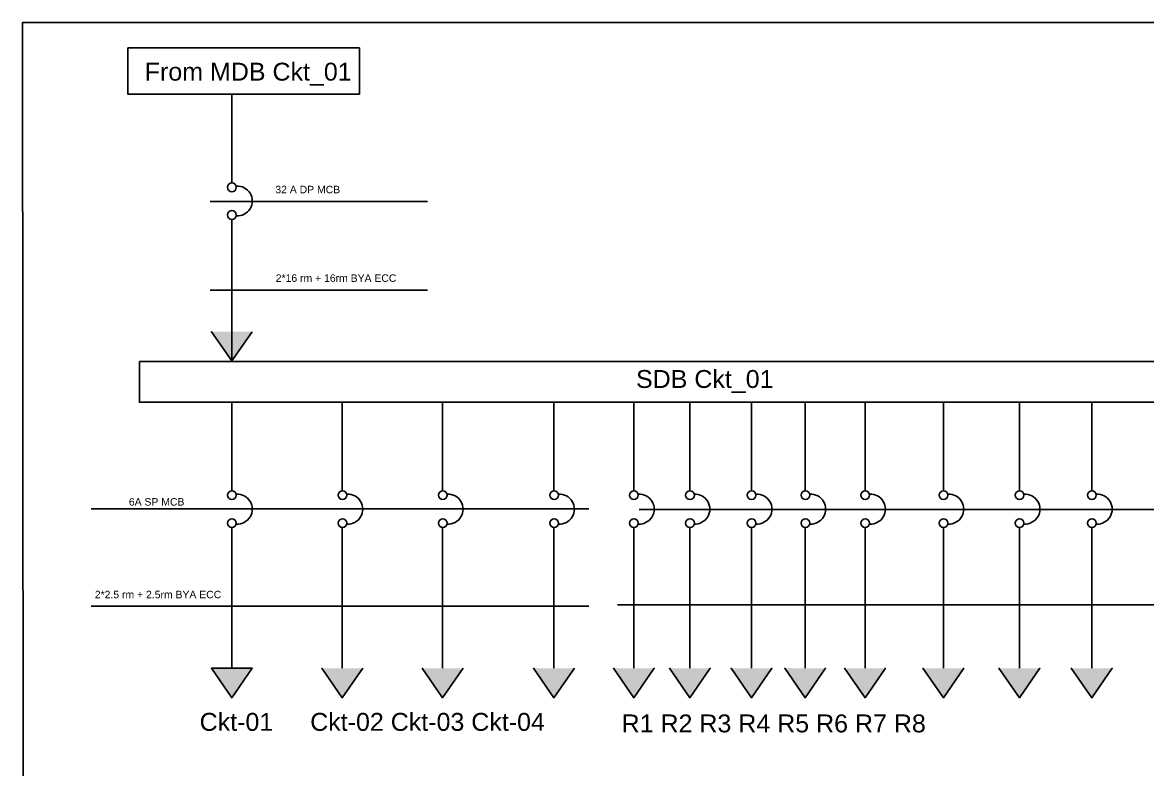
# Model space of a CAD drawing. Header units: inches. Extents: x 603 to 2949, y 241 to 2272.
# Drawn here: x 603 to 2112, y 1270 to 2272 of the extents above; entities that cross this region are included whole.
import ezdxf

# ---------------------------------------------------------------- set-up
doc = ezdxf.new("R2010")
doc.units = ezdxf.units.IN
doc.header["$MEASUREMENT"] = 0
doc.layers.add('PDF_0', color=7, linetype='Continuous')
doc.layers.add('PDF_Text', color=7, linetype='Continuous')
doc.layers.add('PDF_conduit', color=40, linetype='Continuous', true_color=0xffbf00)
doc.layers.add('PDF_Layer1', color=100, linetype='Continuous', true_color=0x00ff3f)
doc.styles.add('PDF Arial', font='arial.ttf')

msp = doc.modelspace()

# ---------------------------------------------------------------- hatches: boundary and pattern name
at = {"layer": 'PDF_Layer1', "transparency": 33554559}
for points in [[(1450.4, 1405.9), (1395.6, 1405.9), (1423, 1366.3)], [(1525.6, 1405.9), (1470.7, 1405.9), (1498.1, 1366.3)], [(1608.3, 1405.9), (1553.5, 1405.9), (1580.9, 1366.3)], [(1680.4, 1405.9), (1625.6, 1405.9), (1653, 1366.3)], [(1760.6, 1405.9), (1705.8, 1405.9), (1733.2, 1366.3)], [(1865.7, 1405.9), (1810.9, 1405.9), (1838.3, 1366.3)], [(1967.8, 1405.9), (1912.9, 1405.9), (1940.4, 1366.3)], [(2064.8, 1405.9), (2009.9, 1405.9), (2037.3, 1366.3)]]:
    msp.add_hatch(color=256, dxfattribs=at).paths.add_polyline_path(points)

# ---------------------------------------------------------------- linework, layer by layer
at = {"layer": 'PDF_0', "lineweight": 25}
msp.add_lwpolyline([(603, 2272.1), (2945.7, 2272.1), (2947.7, 241.2), (605, 241.2)], close=True, dxfattribs=at)
at = {"layer": 'PDF_conduit', "lineweight": 25}
for points in [[(854.8, 2031.9), (1146.3, 2031.9)], [(854.8, 1913.1), (1146.3, 1913.1)], [(1362.6, 1619.6), (694.9, 1619.6)], [(1430.1, 1619.1), (2623.3, 1619.1)], [(1362.6, 1489.2), (694.9, 1489.2)], [(1401.2, 1491.2), (2623.3, 1491.2)]]:
    msp.add_lwpolyline(points, dxfattribs=at)
at = {"layer": 'PDF_Layer1', "lineweight": 25}
for points in [[(744.2, 2238.1), (1054.9, 2238.1), (1054.9, 2176.1), (744.2, 2176.1)], [(759.9, 1817.2), (759.9, 1762.8), (2380.6, 1762.8), (2380.6, 1817.2)], [(1423, 1643.5), (1423, 1762.8)], [(1498.1, 1643.5), (1498.1, 1762.8)], [(1580.9, 1643.5), (1580.9, 1762.8)], [(1653, 1643.5), (1653, 1762.8)], [(1733.2, 1643.5), (1733.2, 1762.8)], [(1838.3, 1643.5), (1838.3, 1762.8)], [(1940.4, 1643.5), (1940.4, 1762.8)], [(2037.3, 1643.5), (2037.3, 1762.8)], [(1423, 1405.9), (1423, 1594.3)], [(1498.1, 1405.9), (1498.1, 1594.3)], [(1580.9, 1405.9), (1580.9, 1594.3)], [(1653, 1405.9), (1653, 1594.3)], [(1733.2, 1405.9), (1733.2, 1594.3)], [(1838.3, 1405.9), (1838.3, 1594.3)], [(1940.4, 1405.9), (1940.4, 1594.3)], [(2037.3, 1405.9), (2037.3, 1594.3)], [(1423, 1366.3), (1395.6, 1405.9), (1423, 1366.3), (1450.4, 1405.9), (1423, 1366.3), (1395.6, 1405.9)], [(1498.1, 1366.3), (1470.7, 1405.9), (1498.1, 1366.3), (1525.6, 1405.9), (1498.1, 1366.3), (1470.7, 1405.9)], [(1580.9, 1366.3), (1553.5, 1405.9), (1580.9, 1366.3), (1608.3, 1405.9), (1580.9, 1366.3), (1553.5, 1405.9)], [(1653, 1366.3), (1625.6, 1405.9), (1653, 1366.3), (1680.4, 1405.9), (1653, 1366.3), (1625.6, 1405.9)], [(1733.2, 1366.3), (1705.8, 1405.9), (1733.2, 1366.3), (1760.6, 1405.9), (1733.2, 1366.3), (1705.8, 1405.9)], [(1838.3, 1366.3), (1810.9, 1405.9), (1838.3, 1366.3), (1865.7, 1405.9), (1838.3, 1366.3), (1810.9, 1405.9)], [(1940.4, 1366.3), (1912.9, 1405.9), (1940.4, 1366.3), (1967.8, 1405.9), (1940.4, 1366.3), (1912.9, 1405.9)], [(2037.3, 1366.3), (2009.9, 1405.9), (2037.3, 1366.3), (2064.8, 1405.9), (2037.3, 1366.3), (2009.9, 1405.9)]]:
    msp.add_lwpolyline(points, close=True, dxfattribs=at)
for points in [[(883.8, 2176.1), (883.8, 2056.8)], [(883.8, 2007.6), (883.8, 1819.2)], [(911.2, 1857.3), (883.8, 1818.2), (856.4, 1857.3), (883.8, 1818.2)], [(883.8, 1762.8), (883.8, 1643.5)], [(1032, 1762.8), (1032, 1643.5)], [(1166.6, 1762.8), (1166.6, 1643.5)], [(1315.9, 1762.8), (1315.9, 1643.5)], [(883.8, 1594.3), (883.8, 1405.9)], [(1032, 1594.3), (1032, 1405.9)], [(1166.6, 1594.3), (1166.6, 1405.9)], [(1315.9, 1594.3), (1315.9, 1405.9)], [(856.4, 1405.9), (883.8, 1366.3), (856.4, 1405.9), (911.2, 1405.9), (883.8, 1366.3)], [(1059.5, 1405.9), (1032, 1366.3), (1004.6, 1405.9), (1032, 1366.3)], [(1194, 1405.9), (1166.6, 1366.3), (1139.2, 1405.9), (1166.6, 1366.3)], [(1343.3, 1405.9), (1315.9, 1366.3), (1288.4, 1405.9), (1315.9, 1366.3)]]:
    msp.add_lwpolyline(points, dxfattribs=at)
for points in [[(1429.2, 1599.4, 1.059957), (1429.2, 1639.4, -1.059957)], [(1503.8, 1599.4, 1.059957), (1503.8, 1639.4, -1.059957)], [(1587.1, 1599.4, 1.059957), (1587.1, 1639.4, -1.059957)], [(1659.2, 1599.4, 1.059957), (1659.2, 1639.4, -1.059957)], [(1739.4, 1599.4, 1.059957), (1739.4, 1639.4, -1.059957)], [(1844.5, 1599.4, 1.059957), (1844.5, 1639.4, -1.059957)], [(1946.6, 1599.4, 1.059957), (1946.6, 1639.4, -1.059957)], [(2043.5, 1599.4, 1.059957), (2043.5, 1639.4, -1.059957)]]:
    msp.add_lwpolyline(points, format="xyb", close=True, dxfattribs=at)
for centre in [(884, 2051), (884, 2013.9), (884, 1638.2), (1032.3, 1638.2), (1166.8, 1638.2), (1316.1, 1638.2), (1423.2, 1638.2), (1423.2, 1638.2), (1498.4, 1638.2), (1498.4, 1638.2), (1581.1, 1638.2), (1581.1, 1638.2), (1653.2, 1638.2), (1653.2, 1638.2), (1733.5, 1638.2), (1733.5, 1638.2), (1838.6, 1638.2), (1838.6, 1638.2), (1940.6, 1638.2), (1940.6, 1638.2), (2037.6, 1638.2), (2037.6, 1638.2), (884, 1600.6), (1032.3, 1600.6), (1166.8, 1600.6), (1316.1, 1600.6), (1423.2, 1600.6), (1423.2, 1600.6), (1498.4, 1600.6), (1498.4, 1600.6), (1581.1, 1600.6), (1581.1, 1600.6), (1653.2, 1600.6), (1653.2, 1600.6), (1733.5, 1600.6), (1733.5, 1600.6), (1838.6, 1600.6), (1838.6, 1600.6), (1940.6, 1600.6), (1940.6, 1600.6), (2037.6, 1600.6), (2037.6, 1600.6)]:
    msp.add_circle(centre, 5.84, dxfattribs=at)
for centre, start, end in [((891.1, 2032.7), 266.6657, 93.3343), ((891.1, 1619.4), 266.6657, 93.3343), ((1039.4, 1619.4), 266.6657, 93.3343), ((1173.9, 1619.4), 266.6656, 93.3344), ((1323.2, 1619.4), 266.6656, 93.3344)]:
    msp.add_arc(centre, 20.1, start, end, dxfattribs=at)
at = {"layer": 'PDF_Layer1', "transparency": 33554559}
for points in [[(856.4, 1857.3), (911.2, 1857.3), (883.8, 1818.2)], [(856.4, 1405.9), (911.2, 1405.9), (883.8, 1366.3)], [(1004.6, 1405.9), (1059.5, 1405.9), (1032, 1366.3)], [(1139.2, 1405.9), (1194, 1405.9), (1166.6, 1366.3)], [(1288.4, 1405.9), (1343.3, 1405.9), (1315.9, 1366.3)]]:
    msp.add_solid(points, dxfattribs=at)

# ---------------------------------------------------------------- texts
at = {"layer": 'PDF_Text', "color": 100, "true_color": 0x00ff3f, "char_height": 24, "attachment_point": 7, "style": 'PDF Arial'}
for s, insert in [('From MDB Ckt_01', (767, 2187.2)), ('SDB Ckt_01', (1426, 1775))]:
    msp.add_mtext(s, dxfattribs=dict(at, insert=insert))
at = {"layer": 'PDF_Text', "attachment_point": 7, "style": 'PDF Arial'}
for s, insert, char_height in [('32 A DP MCB', (942.2, 2042.9), 10), ('2*16 rm + 16rm BYA ECC', (942.7, 1924.1), 10), ('6A SP MCB', (745.7, 1624), 10), ('2*2.5 rm + 2.5rm BYA ECC', (700, 1499.7), 10), ('Ckt-01', (840.6, 1321.7), 24), ('Ckt-02 Ckt-03 Ckt-04', (988.9, 1321.7), 24), ('R1 R2 R3 R4 R5 R6 R7 R8', (1406.7, 1319.6), 24)]:
    msp.add_mtext(s, dxfattribs=dict(at, insert=insert, char_height=char_height))

doc.saveas('drawing.dxf')
